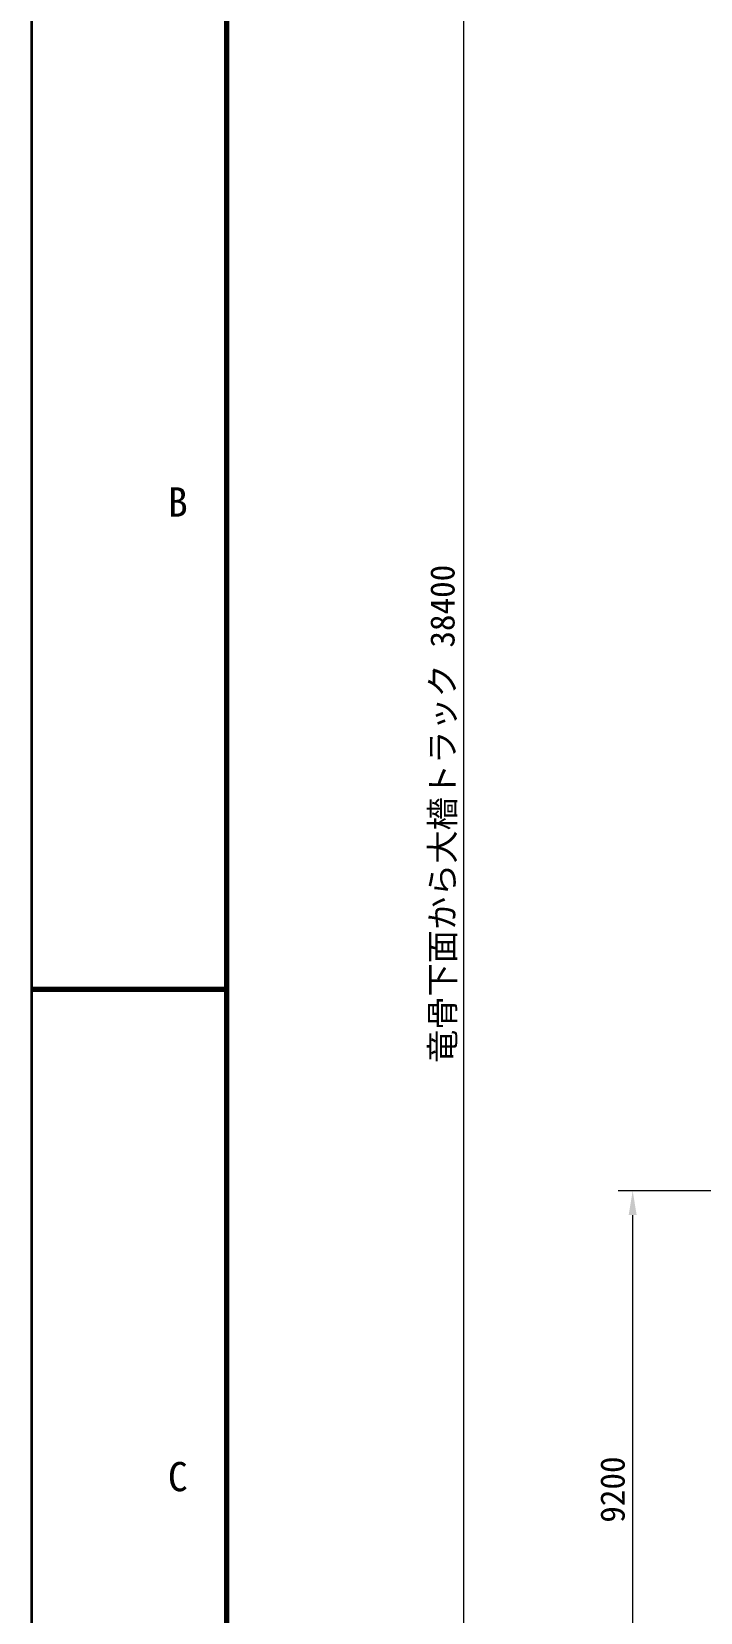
# Model space of a CAD drawing. Header units: millimetres. Extents: x -14250 to 74850, y -15000 to 48000.
# Drawn here: x -14250 to -3958, y 6910 to 31240 of the extents above; entities that cross this region are included whole.
import ezdxf
from ezdxf.enums import TextEntityAlignment as Align

# ---------------------------------------------------------------- set-up
doc = ezdxf.new("R2010")
doc.units = ezdxf.units.MM
doc.header["$LTSCALE"] = 150
for name, color, linetype, lineweight in [('寸法', 5, 'Continuous', 18), ('文字', 7, 'Continuous', 25), ('枠', 7, 'Continuous', 70), ('表題', 7, 'Continuous', 35)]:
    doc.layers.add(name, color=color, linetype=linetype, lineweight=lineweight)
doc.styles.add('JP', font='msgothic.ttc')
doc.dimstyles.new('JIS', dxfattribs={"dimscale": 150, "dimtxt": 2.5, "dimasz": 2.5, "dimexe": 1.5, "dimexo": 1.5, "dimgap": 0.8, "dimtad": 1, "dimdec": 0, "dimtxsty": 'JP', "dimcen": 2.5, "dimclrd": 5, "dimclre": 5, "dimclrt": 5, "dimazin": 3, "dimtfac": 1, "dimtmove": 0, "dimatfit": 3, "dimlwd": 18, "dimlwe": 18})

msp = doc.modelspace()

# ---------------------------------------------------------------- linework, layer by layer
at = {"layer": '枠'}
msp.add_line((-14250, 16500), (-11250, 16500), dxfattribs=at)
msp.add_lwpolyline([(-11250, -13500), (73350, -13500), (73350, 46500), (-11250, 46500)], close=True, dxfattribs=at)
at = {"layer": '表題'}
msp.add_line((-11250, 16500), (-11700, 16500), dxfattribs=at)
msp.add_lwpolyline([(-14250, -15000), (74850, -15000), (74850, 48000), (-14250, 48000)], close=True, dxfattribs=at)

# ---------------------------------------------------------------- texts
at = {"layer": '文字', "style": 'JP'}
for s, p in [('B', (-12000, 24000)), ('C', (-12000, 9000))]:
    msp.add_text(s, height=450, dxfattribs=at).set_placement(p, align=Align.MIDDLE_CENTER)

# ---------------------------------------------------------------- dimensions: what is measured, and where the dimension line sits
at = {"layer": '寸法'}
msp.add_linear_dim(base=(-7600, 0), p1=(2600, 0), p2=(19354.6, 38400), angle=90, text='竜骨下面から大檣トラック <>', dimstyle='JIS', dxfattribs=at).render()
msp.add_linear_dim(base=(-5000, 4200), p1=(1382, 4200), p2=(-302, 13400), angle=90, dimstyle='JIS', dxfattribs=at).render()

doc.saveas('drawing.dxf')
